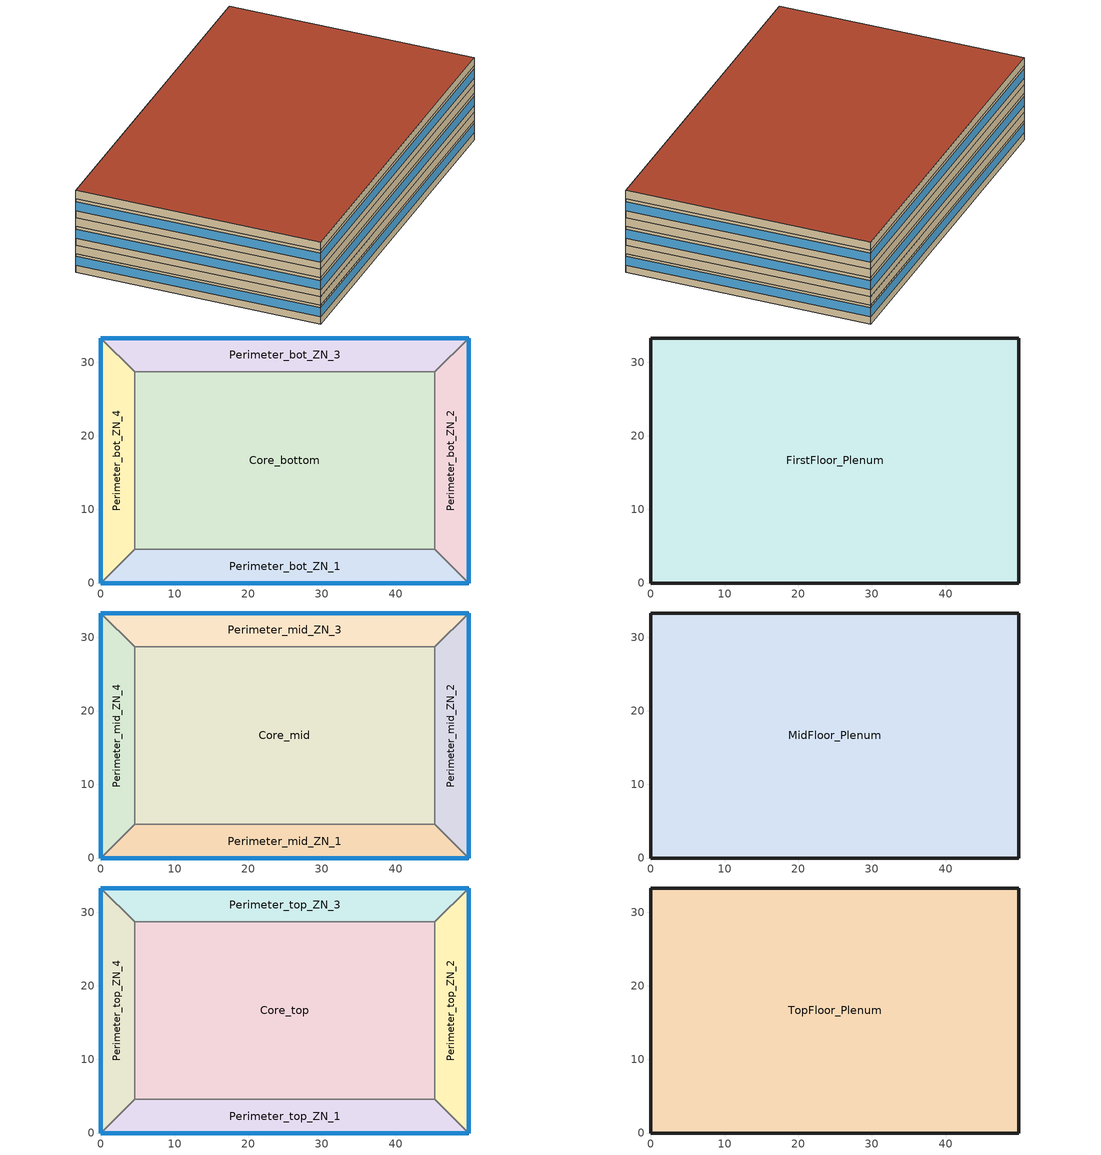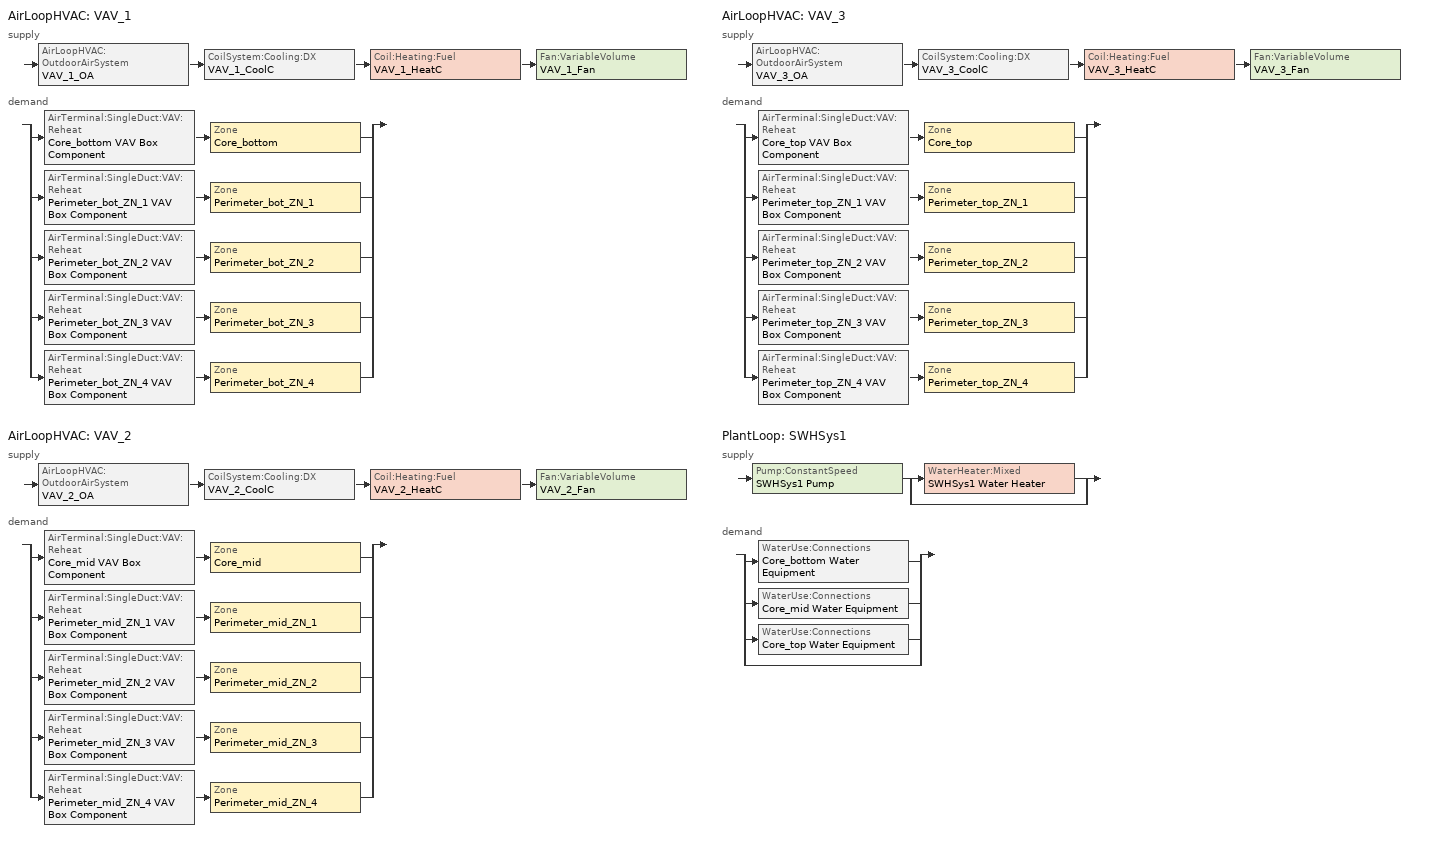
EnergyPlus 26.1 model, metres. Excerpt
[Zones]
Core_bottom
 floor ground (ext-slab): 45.34,28.7 45.34,4.57 4.57,4.57 4.57,28.7 z0
 wall to Perimeter_bot_ZN_2 (int-walls): 45.34,4.57 45.34,28.7 z0:2.74
 wall to Perimeter_bot_ZN_3 (int-walls): 45.34,28.7 4.57,28.7 z0:2.74
 wall to Perimeter_bot_ZN_1 (int-walls): 4.57,4.57 45.34,4.57 z0:2.74
 wall to Perimeter_bot_ZN_4 (int-walls): 4.57,28.7 4.57,4.57 z0:2.74
Perimeter_bot_ZN_1
 floor ground (ext-slab): 0,0 4.57,4.57 45.34,4.57 49.91,0 z0
 wall outside (Steel Frame Non-res Ext Wall): 0,0 49.91,0 z0:2.74
 wall to Perimeter_bot_ZN_2 (int-walls): 49.91,0 45.34,4.57 z0:2.74
 wall to Perimeter_bot_ZN_4 (int-walls): 4.57,4.57 0,0 z0:2.74
 window (Window Non-res Fixed): 0,0 49.91,0 z1.02:2.33
Perimeter_bot_ZN_2
 floor ground (ext-slab): 49.91,0 45.34,4.57 45.34,28.7 49.91,33.27 z0
 wall outside (Steel Frame Non-res Ext Wall): 49.91,0 49.91,33.27 z0:2.74
 wall to Perimeter_bot_ZN_3 (int-walls): 49.91,33.27 45.34,28.7 z0:2.74
 window (Window Non-res Fixed): 49.91,0 49.91,33.27 z1.02:2.33
Perimeter_bot_ZN_3
 floor ground (ext-slab): 49.91,33.27 45.34,28.7 4.57,28.7 0,33.27 z0
 wall outside (Steel Frame Non-res Ext Wall): 49.91,33.27 0,33.27 z0:2.74
 wall to Perimeter_bot_ZN_4 (int-walls): 0,33.27 4.57,28.7 z0:2.74
 window (Window Non-res Fixed): 49.91,33.27 0,33.27 z1.02:2.33
Perimeter_bot_ZN_4
 floor ground (ext-slab): 0,33.27 4.57,28.7 4.57,4.57 0,0 z0
 wall outside (Steel Frame Non-res Ext Wall): 0,33.27 0,0 z0:2.74
 window (Window Non-res Fixed): 0,33.27 0,0 z1.02:2.33
FirstFloor_Plenum
 floor to Perimeter_bot_ZN_1 (DropCeiling): 45.34,4.57 49.91,0 0,0 4.57,4.57 z2.74
 floor to Perimeter_bot_ZN_2 (DropCeiling): 49.91,0 45.34,4.57 45.34,28.7 49.91,33.27 z2.74
 floor to Perimeter_bot_ZN_3 (DropCeiling): 0,33.27 49.91,33.27 45.34,28.7 4.57,28.7 z2.74
 floor to Perimeter_bot_ZN_4 (DropCeiling): 4.57,28.7 4.57,4.57 0,0 0,33.27 z2.74
 floor to Core_bottom (DropCeiling): 4.57,4.57 4.57,28.7 45.34,28.7 45.34,4.57 z2.74
 wall outside (Steel Frame Non-res Ext Wall): 49.91,0 49.91,33.27 0,33.27 0,0 49.91,0 z2.74:3.96
Core_mid
 floor to FirstFloor_Plenum (INT-FLOOR-TOPSIDE): 4.57,4.57 4.57,28.7 45.34,28.7 45.34,4.57 z3.96
 wall to Perimeter_mid_ZN_2 (int-walls): 45.34,4.57 45.34,28.7 z3.96:6.71
 wall to Perimeter_mid_ZN_3 (int-walls): 45.34,28.7 4.57,28.7 z3.96:6.71
 wall to Perimeter_mid_ZN_1 (int-walls): 4.57,4.57 45.34,4.57 z3.96:6.71
 wall to Perimeter_mid_ZN_4 (int-walls): 4.57,28.7 4.57,4.57 z3.96:6.71
Perimeter_mid_ZN_1
 floor to FirstFloor_Plenum (INT-FLOOR-TOPSIDE): 0,0 4.57,4.57 45.34,4.57 49.91,0 z3.96
 wall outside (Steel Frame Non-res Ext Wall): 0,0 49.91,0 z3.96:6.71
 wall to Perimeter_mid_ZN_2 (int-walls): 49.91,0 45.34,4.57 z3.96:6.71
 wall to Perimeter_mid_ZN_4 (int-walls): 4.57,4.57 0,0 z3.96:6.71
 window (Window Non-res Fixed): 0,0 49.91,0 z4.98:6.29
Perimeter_mid_ZN_2
 floor to FirstFloor_Plenum (INT-FLOOR-TOPSIDE): 49.91,0 45.34,4.57 45.34,28.7 49.91,33.27 z3.96
 wall outside (Steel Frame Non-res Ext Wall): 49.91,0 49.91,33.27 z3.96:6.71
 wall to Perimeter_mid_ZN_3 (int-walls): 49.91,33.27 45.34,28.7 z3.96:6.71
 window (Window Non-res Fixed): 49.91,0 49.91,33.27 z4.98:6.29
Perimeter_mid_ZN_3
 floor to FirstFloor_Plenum (INT-FLOOR-TOPSIDE): 49.91,33.27 45.34,28.7 4.57,28.7 0,33.27 z3.96
 wall outside (Steel Frame Non-res Ext Wall): 49.91,33.27 0,33.27 z3.96:6.71
 wall to Perimeter_mid_ZN_4 (int-walls): 0,33.27 4.57,28.7 z3.96:6.71
 window (Window Non-res Fixed): 49.91,33.27 0,33.27 z4.98:6.29
Perimeter_mid_ZN_4
 floor to FirstFloor_Plenum (INT-FLOOR-TOPSIDE): 0,33.27 4.57,28.7 4.57,4.57 0,0 z3.96
 wall outside (Steel Frame Non-res Ext Wall): 0,33.27 0,0 z3.96:6.71
 window (Window Non-res Fixed): 0,33.27 0,0 z4.98:6.29
MidFloor_Plenum
 floor to Perimeter_mid_ZN_1 (DropCeiling): 0,0 4.57,4.57 45.34,4.57 49.91,0 z6.71
 floor to Perimeter_mid_ZN_2 (DropCeiling): 49.91,33.27 49.91,0 45.34,4.57 45.34,28.7 z6.71
 floor to Perimeter_mid_ZN_3 (DropCeiling): 49.91,33.27 45.34,28.7 4.57,28.7 0,33.27 z6.71
 floor to Perimeter_mid_ZN_4 (DropCeiling): 0,33.27 4.57,28.7 4.57,4.57 0,0 z6.71
 floor to Core_mid (DropCeiling): 45.34,28.7 45.34,4.57 4.57,4.57 4.57,28.7 z6.71
 wall outside (Steel Frame Non-res Ext Wall): 49.91,0 49.91,33.27 0,33.27 0,0 49.91,0 z6.71:7.92
Core_top
 floor to MidFloor_Plenum (INT-FLOOR-TOPSIDE): 45.34,28.7 45.34,4.57 4.57,4.57 4.57,28.7 z7.92
 wall to Perimeter_top_ZN_2 (int-walls): 45.34,4.57 45.34,28.7 z7.92:10.67
 wall to Perimeter_top_ZN_3 (int-walls): 45.34,28.7 4.57,28.7 z7.92:10.67
 wall to Perimeter_top_ZN_1 (int-walls): 4.57,4.57 45.34,4.57 z7.92:10.67
 wall to Perimeter_top_ZN_4 (int-walls): 4.57,28.7 4.57,4.57 z7.92:10.67
Perimeter_top_ZN_1
 floor to MidFloor_Plenum (INT-FLOOR-TOPSIDE): 0,0 4.57,4.57 45.34,4.57 49.91,0 z7.92
 wall outside (Steel Frame Non-res Ext Wall): 0,0 49.91,0 z7.92:10.67
 wall to Perimeter_top_ZN_2 (int-walls): 49.91,0 45.34,4.57 z7.92:10.67
 wall to Perimeter_top_ZN_4 (int-walls): 4.57,4.57 0,0 z7.92:10.67
 window (Window Non-res Fixed): 0,0 49.91,0 z8.95:10.25
Perimeter_top_ZN_2
 floor to MidFloor_Plenum (INT-FLOOR-TOPSIDE): 49.91,0 45.34,4.57 45.34,28.7 49.91,33.27 z7.92
 wall outside (Steel Frame Non-res Ext Wall): 49.91,0 49.91,33.27 z7.92:10.67
 wall to Perimeter_top_ZN_3 (int-walls): 49.91,33.27 45.34,28.7 z7.92:10.67
 window (Window Non-res Fixed): 49.91,0 49.91,33.27 z8.95:10.25
Perimeter_top_ZN_3
 floor to MidFloor_Plenum (INT-FLOOR-TOPSIDE): 49.91,33.27 45.34,28.7 4.57,28.7 0,33.27 z7.92
 wall outside (Steel Frame Non-res Ext Wall): 49.91,33.27 0,33.27 z7.92:10.67
 wall to Perimeter_top_ZN_4 (int-walls): 0,33.27 4.57,28.7 z7.92:10.67
 window (Window Non-res Fixed): 49.91,33.27 0,33.27 z8.95:10.25
Perimeter_top_ZN_4
 floor to MidFloor_Plenum (INT-FLOOR-TOPSIDE): 0,33.27 4.57,28.7 4.57,4.57 0,0 z7.92
 wall outside (Steel Frame Non-res Ext Wall): 0,33.27 0,0 z7.92:10.67
 window (Window Non-res Fixed): 0,33.27 0,0 z8.95:10.25
TopFloor_Plenum
 floor to Perimeter_top_ZN_1 (DropCeiling): 0,0 4.57,4.57 45.34,4.57 49.91,0 z10.67
 floor to Perimeter_top_ZN_2 (DropCeiling): 49.91,0 45.34,4.57 45.34,28.7 49.91,33.27 z10.67
 floor to Perimeter_top_ZN_3 (DropCeiling): 0,33.27 49.91,33.27 45.34,28.7 4.57,28.7 z10.67
 floor to Perimeter_top_ZN_4 (DropCeiling): 0,0 0,33.27 4.57,28.7 4.57,4.57 z10.67
 floor to Core_top (DropCeiling): 4.57,28.7 45.34,28.7 45.34,4.57 4.57,4.57 z10.67
 wall outside (Steel Frame Non-res Ext Wall): 49.91,0 49.91,33.27 0,33.27 0,0 49.91,0 z10.67:11.89
 roof outside (IEAD Non-res Roof): 49.91,0 49.91,33.27 0,33.27 0,0 z11.89
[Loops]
AirLoopHVAC 'VAV_1'
 supply: AirLoopHVAC:OutdoorAirSystem 'VAV_1_OA' > CoilSystem:Cooling:DX 'VAV_1_CoolC' > Coil:Heating:Fuel 'VAV_1_HeatC' > Fan:VariableVolume 'VAV_1_Fan'
 demand: split
  | AirTerminal:SingleDuct:VAV:Reheat 'Core_bottom VAV Box Component' > Zone 'Core_bottom'
  | AirTerminal:SingleDuct:VAV:Reheat 'Perimeter_bot_ZN_1 VAV Box Component' > Zone 'Perimeter_bot_ZN_1'
  | AirTerminal:SingleDuct:VAV:Reheat 'Perimeter_bot_ZN_2 VAV Box Component' > Zone 'Perimeter_bot_ZN_2'
  | AirTerminal:SingleDuct:VAV:Reheat 'Perimeter_bot_ZN_3 VAV Box Component' > Zone 'Perimeter_bot_ZN_3'
  | AirTerminal:SingleDuct:VAV:Reheat 'Perimeter_bot_ZN_4 VAV Box Component' > Zone 'Perimeter_bot_ZN_4'
AirLoopHVAC 'VAV_2'
 supply: AirLoopHVAC:OutdoorAirSystem 'VAV_2_OA' > CoilSystem:Cooling:DX 'VAV_2_CoolC' > Coil:Heating:Fuel 'VAV_2_HeatC' > Fan:VariableVolume 'VAV_2_Fan'
 demand: split
  | AirTerminal:SingleDuct:VAV:Reheat 'Core_mid VAV Box Component' > Zone 'Core_mid'
  | AirTerminal:SingleDuct:VAV:Reheat 'Perimeter_mid_ZN_1 VAV Box Component' > Zone 'Perimeter_mid_ZN_1'
  | AirTerminal:SingleDuct:VAV:Reheat 'Perimeter_mid_ZN_2 VAV Box Component' > Zone 'Perimeter_mid_ZN_2'
  | AirTerminal:SingleDuct:VAV:Reheat 'Perimeter_mid_ZN_3 VAV Box Component' > Zone 'Perimeter_mid_ZN_3'
  | AirTerminal:SingleDuct:VAV:Reheat 'Perimeter_mid_ZN_4 VAV Box Component' > Zone 'Perimeter_mid_ZN_4'
AirLoopHVAC 'VAV_3'
 supply: AirLoopHVAC:OutdoorAirSystem 'VAV_3_OA' > CoilSystem:Cooling:DX 'VAV_3_CoolC' > Coil:Heating:Fuel 'VAV_3_HeatC' > Fan:VariableVolume 'VAV_3_Fan'
 demand: split
  | AirTerminal:SingleDuct:VAV:Reheat 'Core_top VAV Box Component' > Zone 'Core_top'
  | AirTerminal:SingleDuct:VAV:Reheat 'Perimeter_top_ZN_1 VAV Box Component' > Zone 'Perimeter_top_ZN_1'
  | AirTerminal:SingleDuct:VAV:Reheat 'Perimeter_top_ZN_2 VAV Box Component' > Zone 'Perimeter_top_ZN_2'
  | AirTerminal:SingleDuct:VAV:Reheat 'Perimeter_top_ZN_3 VAV Box Component' > Zone 'Perimeter_top_ZN_3'
  | AirTerminal:SingleDuct:VAV:Reheat 'Perimeter_top_ZN_4 VAV Box Component' > Zone 'Perimeter_top_ZN_4'
PlantLoop 'SWHSys1'
 supply: Pump:ConstantSpeed 'SWHSys1 Pump' > split
  | WaterHeater:Mixed 'SWHSys1 Water Heater'
  | bypass
 demand: split
  | WaterUse:Connections 'Core_bottom Water Equipment'
  | WaterUse:Connections 'Core_mid Water Equipment'
  | WaterUse:Connections 'Core_top Water Equipment'
  | bypass
[Building]
Ref Bldg Medium Office New2004_v1.3_5.0: Loads convergence tolerance value=0.04; Maximum number of warmup days=25; Minimum number of warmup days=6; North axis=0; Solar distribution=FullInteriorAndExterior; Temperature convergence tolerance value=0.2; Terrain=City
[Site:GroundTemperature:BuildingSurface]
19.527, 19.502, 19.536, 19.598, 20.002, 21.64, 22.225, 22.375, 21.449, 20.121, 19.802, 19.633
[Site:Location]
USA IL-CHICAGO-OHARE: Elevation=190; Latitude=41.77; Longitude=-87.75; Time zone=-6
[Site:WaterMainsTemperature]
Annual average outdoor air temperature=9.69; Calculation method=Correlation; Maximum difference in monthly average outdoor air temperatures=28.1
[SizingPeriod:DesignDay] Barometric pressure=99063; Day of month=21; Daylight saving time indicator=No; Humidity condition type=WetBulb; Rain indicator=No; Snow indicator=No; Solar model indicator=ASHRAEClearSky
Name | Daily dry bulb temperature range | Day type | Maximum dry bulb temperature | Month | Sky clearness | Wetbulb or dewpoint at maximum dry bulb | Wind direction | Wind speed
CHICAGO Ann Clg .4% Condns WB=>MDB | 10.7 | SummerDesignDay | 31.2 | 7 | 1 | 25.5 | 230 | 5.3
CHICAGO Ann Htg 99.6% Condns DB | 0 | WinterDesignDay | -20.6 | 1 | 0 | -20.6 | 270 | 4.9
[Construction]
DropCeiling: Std AC02
IEAD Non-res Roof: Roof Membrane, IEAD NonRes Roof Insulation, Metal Decking
INT-FLOOR-TOPSIDE: MAT-CC05 4 HW CONCRETE, CP02 CARPET PAD
InteriorFurnishings: Std Wood 6inch
Steel Frame Non-res Ext Wall: Wood Siding, Steel Frame NonRes Wall Insulation, 1/2IN Gypsum
Window Non-res Fixed: NonRes Fixed Assembly Window
ext-slab: HW CONCRETE, CP02 CARPET PAD
int-walls: 1/2IN Gypsum, 1/2IN Gypsum
[Material] Thermal absorptance=0.9
Name | Conductivity | Density | Roughness | Solar absorptance | Specific heat | Thickness | Visible absorptance
1/2IN Gypsum | 0.16 | 784.9 | Smooth | 0.92 | 830 | 0.0127 | 0.92
HW CONCRETE; MAT-CC05 4 HW CONCRETE | 1.311 | 2240 | Rough | 0.7 | 836.8 | 0.1016 | 0.7
IEAD NonRes Roof Insulation | 0.049 | 265 | MediumRough | 0.7 | 836.8 | 0.127339 | 0.7
Metal Decking | 45.006 | 7680 | MediumSmooth | 0.7 | 418.4 | 0.0015 | 0.3
Roof Membrane | 0.16 | 1121.29 | VeryRough | 0.7 | 1460 | 0.0095 | 0.7
Std AC02 | 0.057 | 288 | MediumSmooth | 0.7 | 1339 | 0.0127 | 0.2
Std Wood 6inch | 0.12 | 540 | MediumSmooth | 0.7 | 1210 | 0.15 | 0.7
Steel Frame NonRes Wall Insulation | 0.049 | 265 | MediumRough | 0.7 | 836.8 | 0.0870565 | 0.7
Wood Siding | 0.11 | 544.62 | MediumSmooth | 0.78 | 1210 | 0.01 | 0.78
[Material:NoMass]
CP02 CARPET PAD: Roughness=VeryRough; Solar absorptance=0.7; Thermal absorptance=0.9; Thermal resistance=0.2165; Visible absorptance=0.8
[WindowMaterial:SimpleGlazingSystem]
NonRes Fixed Assembly Window: Solar heat gain coefficient=0.39; U factor=3.23646
[AirLoopHVAC] Design supply air flow rate=Autosize
VAV_1; VAV_2; VAV_3
[AirLoopHVAC:ReturnPlenum]
Name | Zone
VAV_1 Return Plenum | FirstFloor_Plenum
VAV_2 Return Plenum | MidFloor_Plenum
VAV_3 Return Plenum | TopFloor_Plenum
[AirTerminal:SingleDuct:VAV:Reheat] Availability schedule=ALWAYS_ON; Convergence tolerance=0.001; Maximum air flow rate=Autosize; Maximum hot water or steam flow rate=Autosize; Minimum hot water or steam flow rate=0
Name | Reheat coil
Core_bottom VAV Box Component | Core_bottom VAV Box Reheat Coil
Core_mid VAV Box Component | Core_mid VAV Box Reheat Coil
Core_top VAV Box Component | Core_top VAV Box Reheat Coil
Perimeter_bot_ZN_1 VAV Box Component | Perimeter_bot_ZN_1 VAV Box Reheat Coil
Perimeter_bot_ZN_2 VAV Box Component | Perimeter_bot_ZN_2 VAV Box Reheat Coil
Perimeter_bot_ZN_3 VAV Box Component | Perimeter_bot_ZN_3 VAV Box Reheat Coil
Perimeter_bot_ZN_4 VAV Box Component | Perimeter_bot_ZN_4 VAV Box Reheat Coil
Perimeter_mid_ZN_1 VAV Box Component | Perimeter_mid_ZN_1 VAV Box Reheat Coil
Perimeter_mid_ZN_2 VAV Box Component | Perimeter_mid_ZN_2 VAV Box Reheat Coil
Perimeter_mid_ZN_3 VAV Box Component | Perimeter_mid_ZN_3 VAV Box Reheat Coil
Perimeter_mid_ZN_4 VAV Box Component | Perimeter_mid_ZN_4 VAV Box Reheat Coil
Perimeter_top_ZN_1 VAV Box Component | Perimeter_top_ZN_1 VAV Box Reheat Coil
Perimeter_top_ZN_2 VAV Box Component | Perimeter_top_ZN_2 VAV Box Reheat Coil
Perimeter_top_ZN_3 VAV Box Component | Perimeter_top_ZN_3 VAV Box Reheat Coil
Perimeter_top_ZN_4 VAV Box Component | Perimeter_top_ZN_4 VAV Box Reheat Coil
[AvailabilityManager:NightCycle] Applicability schedule=ALWAYS_ON; Control type=CycleOnAny; Cycling run time=1800; Cycling run time control type=FixedRunTime; Fan schedule=HVACOperationSchd; Thermostat tolerance=1
VAV_1 Availability Manager; VAV_2 Availability Manager; VAV_3 Availability Manager
[Coil:Cooling:DX:TwoSpeed] Availability schedule=ALWAYS_ON; Energy input ratio function of flow fraction curve=Measured_CoolCStandard10Ton_EIRFFF; Energy input ratio function of temperature curve=Measured_CoolCStandard10Ton_EIRFT; High speed gross rated cooling cop=3.23372; High speed gross rated total cooling capacity=Autosize; High speed rated air flow rate=Autosize; High speed rated sensible heat ratio=Autosize; Low speed energy input ratio function of temperature curve=Measured_LowSpeedCoolEIRLSFT; Low speed gross rated cooling cop=3.28187; Low speed gross rated sensible heat ratio=Autosize; Low speed gross rated total cooling capacity=Autosize; Low speed rated air flow rate=Autosize; Low speed total cooling capacity function of temperature curve=Measured_LowSpeedCoolCapLSFT; Part load fraction correlation curve=No_PLR_Degredation; Total cooling capacity function of flow fraction curve=Measured_CoolCStandard10Ton_CapFF; Total cooling capacity function of temperature curve=Measured_CoolCStandard10Ton_CapFT; Unit internal static air pressure=450
VAV_1_CoolC DXCoil; VAV_2_CoolC DXCoil; VAV_3_CoolC DXCoil
[Coil:Heating:Electric] Availability schedule=ALWAYS_ON; Efficiency=1; Nominal capacity=Autosize
Core_bottom VAV Box Reheat Coil; Core_mid VAV Box Reheat Coil; Core_top VAV Box Reheat Coil; Perimeter_bot_ZN_1 VAV Box Reheat Coil; Perimeter_bot_ZN_2 VAV Box Reheat Coil; Perimeter_bot_ZN_3 VAV Box Reheat Coil; Perimeter_bot_ZN_4 VAV Box Reheat Coil; Perimeter_mid_ZN_1 VAV Box Reheat Coil; Perimeter_mid_ZN_2 VAV Box Reheat Coil; Perimeter_mid_ZN_3 VAV Box Reheat Coil; Perimeter_mid_ZN_4 VAV Box Reheat Coil; Perimeter_top_ZN_1 VAV Box Reheat Coil; Perimeter_top_ZN_2 VAV Box Reheat Coil; Perimeter_top_ZN_3 VAV Box Reheat Coil; Perimeter_top_ZN_4 VAV Box Reheat Coil
[Coil:Heating:Fuel] Availability schedule=ALWAYS_ON; Burner efficiency=0.8; Fuel type=NaturalGas; Nominal capacity=Autosize
VAV_1_HeatC; VAV_2_HeatC; VAV_3_HeatC
[CoilSystem:Cooling:DX] Availability schedule=ALWAYS_ON
Name | Cooling coil
VAV_1_CoolC | VAV_1_CoolC DXCoil
VAV_2_CoolC | VAV_2_CoolC DXCoil
VAV_3_CoolC | VAV_3_CoolC DXCoil
[Controller:MechanicalVentilation] Demand controlled ventilation=Yes; System outdoor air method=Standard62.1VentilationRateProcedure; Zone maximum outdoor air fraction=1; Design specification zone air distribution object name 1=ZoneAirDist; Design specification zone air distribution object name 2=ZoneAirDist; Design specification zone air distribution object name 3=ZoneAirDist; Design specification zone air distribution object name 4=ZoneAirDist; Design specification zone air distribution object name 5=ZoneAirDist
Name | Zone or zonelist name 1 | Design specification outdoor air object name 1 | Zone or zonelist name 2 | Design specification outdoor air object name 2 | Zone or zonelist name 3 | Design specification outdoor air object name 3 | Zone or zonelist name 4 | Design specification outdoor air object name 4 | Zone or zonelist name 5 | Design specification outdoor air object name 5
VAV_1_OA_MechVent | Core_bottom | SZ DSOA Core_bottom | Perimeter_bot_ZN_1 | SZ DSOA Perimeter_bot_ZN_1 | Perimeter_bot_ZN_2 | SZ DSOA Perimeter_bot_ZN_2 | Perimeter_bot_ZN_3 | SZ DSOA Perimeter_bot_ZN_3 | Perimeter_bot_ZN_4 | SZ DSOA Perimeter_bot_ZN_4
VAV_2_OA_MechVent | Core_mid | SZ DSOA Core_mid | Perimeter_mid_ZN_1 | SZ DSOA Perimeter_mid_ZN_1 | Perimeter_mid_ZN_2 | SZ DSOA Perimeter_mid_ZN_2 | Perimeter_mid_ZN_3 | SZ DSOA Perimeter_mid_ZN_3 | Perimeter_mid_ZN_4 | SZ DSOA Perimeter_mid_ZN_4
VAV_3_OA_MechVent | Core_top | SZ DSOA Core_top | Perimeter_top_ZN_1 | SZ DSOA Perimeter_top_ZN_1 | Perimeter_top_ZN_2 | SZ DSOA Perimeter_top_ZN_2 | Perimeter_top_ZN_3 | SZ DSOA Perimeter_top_ZN_3 | Perimeter_top_ZN_4 | SZ DSOA Perimeter_top_ZN_4
[Controller:OutdoorAir] Economizer control action type=ModulateFlow; Economizer control type=DifferentialDryBulb; Economizer maximum limit dry bulb temperature=28; Economizer maximum limit enthalpy=64000; Economizer minimum limit dry bulb temperature=-100; Lockout type=NoLockout; Maximum outdoor air flow rate=Autosize; Minimum limit type=FixedMinimum; Minimum outdoor air flow rate=0
Name | Mechanical ventilation controller
VAV_1_OA_Controller | VAV_1_OA_MechVent
VAV_2_OA_Controller | VAV_2_OA_MechVent
VAV_3_OA_Controller | VAV_3_OA_MechVent
[DesignSpecification:OutdoorAir] Outdoor air flow per person=0.0125; Outdoor air method=Flow/Person
SZ DSOA Core_bottom; SZ DSOA Core_mid; SZ DSOA Core_top; SZ DSOA Perimeter_bot_ZN_1; SZ DSOA Perimeter_bot_ZN_2; SZ DSOA Perimeter_bot_ZN_3; SZ DSOA Perimeter_bot_ZN_4; SZ DSOA Perimeter_mid_ZN_1; SZ DSOA Perimeter_mid_ZN_2; SZ DSOA Perimeter_mid_ZN_3; SZ DSOA Perimeter_mid_ZN_4; SZ DSOA Perimeter_top_ZN_1; SZ DSOA Perimeter_top_ZN_2; SZ DSOA Perimeter_top_ZN_3; SZ DSOA Perimeter_top_ZN_4
[DesignSpecification:ZoneAirDistribution]
ZoneAirDist: Minimum zone ventilation efficiency=0.7; Zone air distribution effectiveness in cooling mode=1.1; Zone air distribution effectiveness in heating mode=0.8; Zone secondary recirculation fraction=0
[ElectricEquipment] Fraction latent=0; Fraction lost=0; Fraction radiant=0.5
Name | Design level | Design level calculation method | End use subcategory | Schedule | Zone or zonelist or space or spacelist | Watts per floor area
Core_bottom_Elevators_Equip | 32109.9 | EquipmentLevel | Elevators | BLDG_ELEVATORS | Core_bottom
Core_bottom_PlugMisc_Equip |  | Watts/Area | General | BLDG_EQUIP_SCH | Core_bottom | 10.76
Core_mid_PlugMisc_Equip |  | Watts/Area | General | BLDG_EQUIP_SCH | Core_mid | 10.76
Core_top_PlugMisc_Equip |  | Watts/Area | General | BLDG_EQUIP_SCH | Core_top | 10.76
Perimeter_bot_ZN_1_PlugMisc_Equip |  | Watts/Area | General | BLDG_EQUIP_SCH | Perimeter_bot_ZN_1 | 10.76
Perimeter_bot_ZN_2_PlugMisc_Equip |  | Watts/Area | General | BLDG_EQUIP_SCH | Perimeter_bot_ZN_2 | 10.76
Perimeter_bot_ZN_3_PlugMisc_Equip |  | Watts/Area | General | BLDG_EQUIP_SCH | Perimeter_bot_ZN_3 | 10.76
Perimeter_bot_ZN_4_PlugMisc_Equip |  | Watts/Area | General | BLDG_EQUIP_SCH | Perimeter_bot_ZN_4 | 10.76
Perimeter_mid_ZN_1_PlugMisc_Equip |  | Watts/Area | General | BLDG_EQUIP_SCH | Perimeter_mid_ZN_1 | 10.76
Perimeter_mid_ZN_2_PlugMisc_Equip |  | Watts/Area | General | BLDG_EQUIP_SCH | Perimeter_mid_ZN_2 | 10.76
Perimeter_mid_ZN_3_PlugMisc_Equip |  | Watts/Area | General | BLDG_EQUIP_SCH | Perimeter_mid_ZN_3 | 10.76
Perimeter_mid_ZN_4_PlugMisc_Equip |  | Watts/Area | General | BLDG_EQUIP_SCH | Perimeter_mid_ZN_4 | 10.76
Perimeter_top_ZN_1_PlugMisc_Equip |  | Watts/Area | General | BLDG_EQUIP_SCH | Perimeter_top_ZN_1 | 10.76
Perimeter_top_ZN_2_PlugMisc_Equip |  | Watts/Area | General | BLDG_EQUIP_SCH | Perimeter_top_ZN_2 | 10.76
Perimeter_top_ZN_3_PlugMisc_Equip |  | Watts/Area | General | BLDG_EQUIP_SCH | Perimeter_top_ZN_3 | 10.76
Perimeter_top_ZN_4_PlugMisc_Equip |  | Watts/Area | General | BLDG_EQUIP_SCH | Perimeter_top_ZN_4 | 10.76
[Exterior:Lights]
Exterior Facade Lighting: Control option=AstronomicalClock; Design level=14804; End use subcategory=Exterior Facade Lighting; Schedule=ALWAYS_ON
[Fan:VariableVolume] Availability schedule=HVACOperationSchd; End use subcategory=Fan Energy; Fan power coefficient 1=0.0407599; Fan power coefficient 2=0.088045; Fan power coefficient 3=-0.0729261; Fan power coefficient 4=0.94374; Fan power coefficient 5=0; Fan power minimum air flow rate=0; Fan power minimum flow rate input method=FixedFlowRate; Fan total efficiency=0.5915; Maximum flow rate=Autosize; Motor efficiency=0.91; Motor in airstream fraction=1; Pressure rise=1109.648
VAV_1_Fan; VAV_2_Fan; VAV_3_Fan
[InternalMass] Construction=InteriorFurnishings
Name | Zone or zonelist | Surface area
Core_bottom Internal Mass | Core_bottom | 1967.07
Core_mid Internal Mass | Core_mid | 1967.07
Core_top Internal Mass | Core_top | 1967.07
Perimeter_bot_ZN_1 Internal Mass | Perimeter_bot_ZN_1 | 414.6763
Perimeter_bot_ZN_2 Internal Mass | Perimeter_bot_ZN_2 | 262.5244
Perimeter_bot_ZN_3 Internal Mass | Perimeter_bot_ZN_3 | 414.6763
Perimeter_bot_ZN_4 Internal Mass | Perimeter_bot_ZN_4 | 262.5072
Perimeter_mid_ZN_1 Internal Mass | Perimeter_mid_ZN_1 | 414.6763
Perimeter_mid_ZN_2 Internal Mass | Perimeter_mid_ZN_2 | 262.5244
Perimeter_mid_ZN_3 Internal Mass | Perimeter_mid_ZN_3 | 414.6763
Perimeter_mid_ZN_4 Internal Mass | Perimeter_mid_ZN_4 | 262.5072
Perimeter_top_ZN_1 Internal Mass | Perimeter_top_ZN_1 | 414.6763
Perimeter_top_ZN_2 Internal Mass | Perimeter_top_ZN_2 | 262.5244
Perimeter_top_ZN_3 Internal Mass | Perimeter_top_ZN_3 | 414.6763
Perimeter_top_ZN_4 Internal Mass | Perimeter_top_ZN_4 | 262.5072
[Lights] Design level calculation method=Watts/Area; End use subcategory=General; Fraction radiant=0.4; Fraction replaceable=1; Fraction visible=0.2; Return air fraction=0.4; Return air fraction calculated from plenum temperature=No; Schedule=BLDG_LIGHT_SCH; Watts per floor area=10.76
Name | Zone or zonelist or space or spacelist
Core_bottom_Lights | Core_bottom
Core_mid_Lights | Core_mid
Core_top_Lights | Core_top
Perimeter_bot_ZN_1_Lights | Perimeter_bot_ZN_1
Perimeter_bot_ZN_2_Lights | Perimeter_bot_ZN_2
Perimeter_bot_ZN_3_Lights | Perimeter_bot_ZN_3
Perimeter_bot_ZN_4_Lights | Perimeter_bot_ZN_4
Perimeter_mid_ZN_1_Lights | Perimeter_mid_ZN_1
Perimeter_mid_ZN_2_Lights | Perimeter_mid_ZN_2
Perimeter_mid_ZN_3_Lights | Perimeter_mid_ZN_3
Perimeter_mid_ZN_4_Lights | Perimeter_mid_ZN_4
Perimeter_top_ZN_1_Lights | Perimeter_top_ZN_1
Perimeter_top_ZN_2_Lights | Perimeter_top_ZN_2
Perimeter_top_ZN_3_Lights | Perimeter_top_ZN_3
Perimeter_top_ZN_4_Lights | Perimeter_top_ZN_4
[People] Activity level schedule=ACTIVITY_SCH; Air velocity schedule=AIR_VELO_SCH; Clothing insulation calculation method=ClothingInsulationSchedule; Clothing insulation schedule=CLOTHING_SCH; Enable ashrae 55 comfort warnings=No; Floor area per person=18.58; Fraction radiant=0.3; Mean radiant temperature calculation type=EnclosureAveraged; Number of people calculation method=Area/Person; Number of people schedule=BLDG_OCC_SCH; Sensible heat fraction=Autocalculate; Thermal comfort model 1 type=Fanger; Work efficiency schedule=WORK_EFF_SCH
Name | Zone or zonelist or space or spacelist
Core_bottom People | Core_bottom
Core_mid People | Core_mid
Core_top People | Core_top
Perimeter_bot_ZN_1 People | Perimeter_bot_ZN_1
Perimeter_bot_ZN_2 People | Perimeter_bot_ZN_2
Perimeter_bot_ZN_3 People | Perimeter_bot_ZN_3
Perimeter_bot_ZN_4 People | Perimeter_bot_ZN_4
Perimeter_mid_ZN_1 People | Perimeter_mid_ZN_1
Perimeter_mid_ZN_2 People | Perimeter_mid_ZN_2
Perimeter_mid_ZN_3 People | Perimeter_mid_ZN_3
Perimeter_mid_ZN_4 People | Perimeter_mid_ZN_4
Perimeter_top_ZN_1 People | Perimeter_top_ZN_1
Perimeter_top_ZN_2 People | Perimeter_top_ZN_2
Perimeter_top_ZN_3 People | Perimeter_top_ZN_3
Perimeter_top_ZN_4 People | Perimeter_top_ZN_4
[PlantEquipmentList]
SWHSys1 Equipment List: SWHSys1 Water Heater, WaterHeater:Mixed
[PlantEquipmentOperation:HeatingLoad]
SWHSys1 Operation Scheme: Load range 1 lower limit=0; Load range 1 upper limit=1e+15; Range 1 equipment list=SWHSys1 Equipment List
[PlantEquipmentOperationSchemes]
SWHSys1 Loop Operation Scheme List: Control scheme 1=SWHSys1 Operation Scheme; Control scheme 1 schedule=ALWAYS_ON
[PlantLoop]
SWHSys1: Fluid type=Water; Load distribution scheme=Optimal; Maximum loop flow rate=Autosize; Maximum loop temperature=60; Minimum loop flow rate=0; Minimum loop temperature=10; Plant equipment operation scheme=SWHSys1 Loop Operation Scheme List; Plant loop volume=Autocalculate
[Pump:ConstantSpeed]
SWHSys1 Pump: Design flow rate=Autosize; Design power consumption=Autosize; Design pump head=179352; Fraction of motor inefficiencies to fluid stream=0; Motor efficiency=0.85; Pump control type=Intermittent
[SetpointManager:MixedAir] Control variable=Temperature
Name | Setpoint node or nodelist
VAV_1_CoolC SAT Manager | VAV_1_CoolC-VAV_1_HeatCNode
VAV_1_HeatC MixedAir Manager | VAV_1_HeatC-VAV_1_FanNode
VAV_1_OAMixed Air Temp Manager | VAV_1_OA-VAV_1_CoolCNode
VAV_2_CoolC SAT Manager | VAV_2_CoolC-VAV_2_HeatCNode
VAV_2_HeatC MixedAir Manager | VAV_2_HeatC-VAV_2_FanNode
VAV_2_OAMixed Air Temp Manager | VAV_2_OA-VAV_2_CoolCNode
VAV_3_CoolC SAT Manager | VAV_3_CoolC-VAV_3_HeatCNode
VAV_3_HeatC MixedAir Manager | VAV_3_HeatC-VAV_3_FanNode
VAV_3_OAMixed Air Temp Manager | VAV_3_OA-VAV_3_CoolCNode
[SetpointManager:Scheduled] Control variable=Temperature
Name | Schedule | Setpoint node or nodelist
SWHSys1 Loop Setpoint Manager | SWHSys1-Loop-Temp-Schedule | SWHSys1 Supply Outlet Node
VAV_1 SAT setpoint | Seasonal-Reset-Supply-Air-Temp-Sch | VAV_1 Supply Equipment Outlet Node
VAV_2 SAT setpoint | Seasonal-Reset-Supply-Air-Temp-Sch | VAV_2 Supply Equipment Outlet Node
VAV_3 SAT setpoint | Seasonal-Reset-Supply-Air-Temp-Sch | VAV_3 Supply Equipment Outlet Node
[Sizing:Plant]
SWHSys1: Design loop exit temperature=60; Loop design temperature difference=5; Loop type=Heating
[Sizing:System] 100 outdoor air in cooling=No; 100 outdoor air in heating=No; Central cooling capacity control method=VAV; Central cooling design supply air humidity ratio=0.0085; Central cooling design supply air temperature=12.8; Central heating design supply air humidity ratio=0.008; Central heating design supply air temperature=16.7; Central heating maximum system air flow ratio=0.3; Cooling design capacity=Autosize; Cooling design capacity method=CoolingDesignCapacity; Cooling supply air flow rate=0; Cooling supply air flow rate method=DesignDay; Design outdoor air flow rate=Autosize; Heating design capacity=Autosize; Heating design capacity method=HeatingDesignCapacity; Heating supply air flow rate=0; Heating supply air flow rate method=DesignDay; Precool design humidity ratio=0.008; Precool design temperature=12.8; Preheat design humidity ratio=0.008; Preheat design temperature=7; System outdoor air method=Standard62.1VentilationRateProcedure; Type of load to size on=Sensible; Type of zone sum to use=NonCoincident; Zone maximum outdoor air fraction=1
VAV_1; VAV_2; VAV_3
[Sizing:Zone] Account for dedicated outdoor air system=No; Cooling design air flow method=DesignDay; Dedicated outdoor air high setpoint temperature for design=Autosize; Dedicated outdoor air low setpoint temperature for design=Autosize; Dedicated outdoor air system control strategy=NeutralSupplyAir; Design specification zone air distribution object=ZoneAirDist; Heating design air flow method=DesignDay; Zone cooling design supply air humidity ratio=0.0085; Zone cooling design supply air temperature=12.8; Zone cooling design supply air temperature input method=SupplyAirTemperature; Zone heating design supply air humidity ratio=0.008; Zone heating design supply air temperature=50; Zone heating design supply air temperature input method=SupplyAirTemperature
Name | Design specification outdoor air object
Core_bottom | SZ DSOA Core_bottom
Core_mid | SZ DSOA Core_mid
Core_top | SZ DSOA Core_top
Perimeter_bot_ZN_1 | SZ DSOA Perimeter_bot_ZN_1
Perimeter_bot_ZN_2 | SZ DSOA Perimeter_bot_ZN_2
Perimeter_bot_ZN_3 | SZ DSOA Perimeter_bot_ZN_3
Perimeter_bot_ZN_4 | SZ DSOA Perimeter_bot_ZN_4
Perimeter_mid_ZN_1 | SZ DSOA Perimeter_mid_ZN_1
Perimeter_mid_ZN_2 | SZ DSOA Perimeter_mid_ZN_2
Perimeter_mid_ZN_3 | SZ DSOA Perimeter_mid_ZN_3
Perimeter_mid_ZN_4 | SZ DSOA Perimeter_mid_ZN_4
Perimeter_top_ZN_1 | SZ DSOA Perimeter_top_ZN_1
Perimeter_top_ZN_2 | SZ DSOA Perimeter_top_ZN_2
Perimeter_top_ZN_3 | SZ DSOA Perimeter_top_ZN_3
Perimeter_top_ZN_4 | SZ DSOA Perimeter_top_ZN_4
[ThermostatSetpoint:DualSetpoint] Cooling setpoint temperature schedule=CLGSETP_SCH; Heating setpoint temperature schedule=HTGSETP_SCH
Core_bottom DualSPSched; Core_mid DualSPSched; Core_top DualSPSched; Perimeter_bot_ZN_1 DualSPSched; Perimeter_bot_ZN_2 DualSPSched; Perimeter_bot_ZN_3 DualSPSched; Perimeter_bot_ZN_4 DualSPSched; Perimeter_mid_ZN_1 DualSPSched; Perimeter_mid_ZN_2 DualSPSched; Perimeter_mid_ZN_3 DualSPSched; Perimeter_mid_ZN_4 DualSPSched; Perimeter_top_ZN_1 DualSPSched; Perimeter_top_ZN_2 DualSPSched; Perimeter_top_ZN_3 DualSPSched; Perimeter_top_ZN_4 DualSPSched
[UtilityCost:Charge:Block] Category variable=EnergyCharges; Season=Annual; Source variable=totalEnergy
Name | Block 1 cost per unit value or variable | Block 2 cost per unit value or variable | Block 3 cost per unit value or variable | Block 4 cost per unit value or variable | Block size 1 value or variable | Block size 2 value or variable | Block size 3 value or variable | Block size 4 value or variable | Tariff | Utility cost charge block | Block size multiplier value or variable
UtilityCost:Charge:Block 1 | 0.108222 | 0.087021 | 0.07842 | 0.05832 | 300 | 700 | 1500 | remaining | PSI_LLF_LowLoadFactorService | AnnualEnergyCharge
UtilityCost:Charge:Block 2 | 0 | 0.051773 | 0.046965 |  | 190 | 110 | remaining |  | PSI_LLF_LowLoadFactorService | AnnualDemandBaseCharge | TotalDemand
UtilityCost:Charge:Block 3 | 0.082409 | 0.072873 | 0.061696 | 0.041179 | 300 | 700 | 1500 | remaining | PSI_CS_CommercialElectricService | AnnualEnergyCharge
[UtilityCost:Charge:Simple] Season=Annual
Name | Category variable | Cost per unit value or variable | Source variable | Tariff | Utility cost charge simple
UtilityCost:Charge:Simple 1 | EnergyCharges | 0.002028 | totalEnergy | PSI_LLF_LowLoadFactorService | FuelCostAdjustEnergyCharge
UtilityCost:Charge:Simple 2 | EnergyCharges | 0.000536 | totalEnergy | PSI_LLF_LowLoadFactorService | QualPollutionControlAdjustEnergyCharge
UtilityCost:Charge:Simple 3 | EnergyCharges | 0.001127 | totalEnergy | PSI_LLF_LowLoadFactorService | SoxNoxRiderAdjustEnergyCharge
UtilityCost:Charge:Simple 4 | EnergyCharges | -0.00037 | totalEnergy | PSI_LLF_LowLoadFactorService | DSMRiderAdjustEnergyCharge
UtilityCost:Charge:Simple 5 | EnergyCharges | -3.1e-05 | totalEnergy | PSI_LLF_LowLoadFactorService | PurchPowerTrackerAdjustEnergyCharge
UtilityCost:Charge:Simple 6 | EnergyCharges | -0.000216 | totalEnergy | PSI_LLF_LowLoadFactorService | MidwestISOAdjustEnergyCharge
UtilityCost:Charge:Simple 7 | EnergyCharges | 0.000833 | totalEnergy | PSI_LLF_LowLoadFactorService | CleanCoalRiderEnergyCharge
UtilityCost:Charge:Simple 8 | Taxes | 0.08 | SubTotal | PSI_LLF_LowLoadFactorService | TaxofeightPercent
UtilityCost:Charge:Simple 9 | EnergyCharges | 0.002028 | totalEnergy | PSI_CS_CommercialElectricService | FuelCostAdjustEnergyCharge
UtilityCost:Charge:Simple 10 | EnergyCharges | 0.000536 | totalEnergy | PSI_CS_CommercialElectricService | QualPollutionControlAdjustEnergyCharge
UtilityCost:Charge:Simple 11 | EnergyCharges | 0.001127 | totalEnergy | PSI_CS_CommercialElectricService | SoxNoxRiderAdjustEnergyCharge
UtilityCost:Charge:Simple 12 | EnergyCharges | 2.1e-05 | totalEnergy | PSI_CS_CommercialElectricService | DSMRiderAdjustEnergyCharge
UtilityCost:Charge:Simple 13 | EnergyCharges | 3.4e-05 | totalEnergy | PSI_CS_CommercialElectricService | PurchPowerTrackerAdjustEnergyCharge
UtilityCost:Charge:Simple 14 | EnergyCharges | -0.000203 | totalEnergy | PSI_CS_CommercialElectricService | MidwestISOAdjustEnergyCharge
UtilityCost:Charge:Simple 15 | EnergyCharges | 0.000807 | totalEnergy | PSI_CS_CommercialElectricService | CleanCoalRiderEnergyCharge
UtilityCost:Charge:Simple 16 | Taxes | 0.08 | SubTotal | PSI_CS_CommercialElectricService | TaxofeightPercent
UtilityCost:Charge:Simple 17 | EnergyCharges | IN_MonthlyGasRates | totalEnergy | IN_EIAMonthlyRateGas | MonthlyRateGasCharge
UtilityCost:Charge:Simple 18 | Taxes | 0.08 | SubTotal | IN_EIAMonthlyRateGas | TaxofEightPercent
[UtilityCost:Qualify] Season=Annual; Threshold test=Count; Threshold value or variable=75; Variable=TotalDemand
Name | Number of months | Qualify type | Tariff | Utility cost qualify
UtilityCost:Qualify 1 | 12 | Minimum | PSI_LLF_LowLoadFactorService | MinDemand75kw
UtilityCost:Qualify 2 | 1 | Maximum | PSI_CS_CommercialElectricService | MaxDemand75kw
[UtilityCost:Tariff]
Name | Conversion factor choice | Group | Monthly charge or variable | Output meter | Demand window length
IN_EIAMonthlyRateGas | MCF | Comm Gas | 0 | NaturalGas:Facility
PSI_CS_CommercialElectricService | kWh | Comm Elect | 9.4 | Electricity:Facility
PSI_LLF_LowLoadFactorService | kWh | Comm Elect | 15 | Electricity:Facility | HalfHour
[UtilityCost:Variable]
IN_MonthlyGasRates: January value=8.22; February value=7.51; March value=8.97; April value=9.01; May value=9.16; June value=10.44; July value=10.32; August value=10.13; September value=9.2; October value=8.18; November value=7.83; December value=7.63; Tariff=IN_EIAMonthlyRateGas; Variable type=Currency
[WaterHeater:Mixed]
SWHSys1 Water Heater: Ambient temperature indicator=Schedule; Ambient temperature schedule=SWHSys1 Water Heater Ambient Temperature Schedule Name; Deadband temperature difference=2; Heater control type=Cycle; Heater fuel type=NaturalGas; Heater maximum capacity=845000; Heater thermal efficiency=0.8; Indirect water heating recovery time=1.5; Maximum temperature limit=82.2222; Off cycle loss coefficient to ambient temperature=6; Off cycle parasitic fuel consumption rate=20; Off cycle parasitic fuel type=NaturalGas; Off cycle parasitic heat fraction to tank=0.8; On cycle loss coefficient to ambient temperature=6; On cycle parasitic fuel type=NaturalGas; Setpoint temperature schedule=SWHSys1 Water Heater Setpoint Temperature Schedule Name; Source side design flow rate=Autosize; Source side effectiveness=1; Tank volume=0.3785; Use side design flow rate=Autosize; Use side effectiveness=1
[WaterUse:Connections]
Name | Water use equipment name 1
Core_bottom Water Equipment | Core_bottom Water Equipment
Core_mid Water Equipment | Core_mid Water Equipment
Core_top Water Equipment | Core_top Water Equipment
[WaterUse:Equipment] Flow rate fraction schedule=BLDG_SWH_SCH; Hot water supply temperature schedule=Water Equipment Hot Supply Temp Sched; Latent fraction schedule=Water Equipment Latent fract sched; Peak flow rate=1.04e-05; Sensible fraction schedule=Water Equipment Sensible fract sched; Target temperature schedule=Water Equipment Temp Sched
Name | Zone
Core_bottom Water Equipment | Core_bottom
Core_mid Water Equipment | Core_mid
Core_top Water Equipment | Core_top
[Zone] Floor area=Autocalculate; Multiplier=1; Type=1
Name | Part of total floor area
Core_bottom; Core_mid; Core_top; Perimeter_bot_ZN_1; Perimeter_bot_ZN_2; Perimeter_bot_ZN_3; Perimeter_bot_ZN_4; Perimeter_mid_ZN_1; Perimeter_mid_ZN_2; Perimeter_mid_ZN_3; Perimeter_mid_ZN_4; Perimeter_top_ZN_1; Perimeter_top_ZN_2; Perimeter_top_ZN_3; Perimeter_top_ZN_4 | Yes
FirstFloor_Plenum; MidFloor_Plenum; TopFloor_Plenum | No
[ZoneControl:Thermostat] Control type schedule=Dual Zone Control Type Sched
Name | Zone or zonelist | Control 1
Core_bottom Thermostat | Core_bottom | Core_bottom DualSPSched
Core_mid Thermostat | Core_mid | Core_mid DualSPSched
Core_top Thermostat | Core_top | Core_top DualSPSched
Perimeter_bot_ZN_1 Thermostat | Perimeter_bot_ZN_1 | Perimeter_bot_ZN_1 DualSPSched
Perimeter_bot_ZN_2 Thermostat | Perimeter_bot_ZN_2 | Perimeter_bot_ZN_2 DualSPSched
Perimeter_bot_ZN_3 Thermostat | Perimeter_bot_ZN_3 | Perimeter_bot_ZN_3 DualSPSched
Perimeter_bot_ZN_4 Thermostat | Perimeter_bot_ZN_4 | Perimeter_bot_ZN_4 DualSPSched
Perimeter_mid_ZN_1 Thermostat | Perimeter_mid_ZN_1 | Perimeter_mid_ZN_1 DualSPSched
Perimeter_mid_ZN_2 Thermostat | Perimeter_mid_ZN_2 | Perimeter_mid_ZN_2 DualSPSched
Perimeter_mid_ZN_3 Thermostat | Perimeter_mid_ZN_3 | Perimeter_mid_ZN_3 DualSPSched
Perimeter_mid_ZN_4 Thermostat | Perimeter_mid_ZN_4 | Perimeter_mid_ZN_4 DualSPSched
Perimeter_top_ZN_1 Thermostat | Perimeter_top_ZN_1 | Perimeter_top_ZN_1 DualSPSched
Perimeter_top_ZN_2 Thermostat | Perimeter_top_ZN_2 | Perimeter_top_ZN_2 DualSPSched
Perimeter_top_ZN_3 Thermostat | Perimeter_top_ZN_3 | Perimeter_top_ZN_3 DualSPSched
Perimeter_top_ZN_4 Thermostat | Perimeter_top_ZN_4 | Perimeter_top_ZN_4 DualSPSched
[Zone equipment]
Core_bottom: Core_bottom VAV Box Component
Core_mid: Core_mid VAV Box Component
Core_top: Core_top VAV Box Component
Perimeter_bot_ZN_1: Perimeter_bot_ZN_1 VAV Box Component
Perimeter_bot_ZN_2: Perimeter_bot_ZN_2 VAV Box Component
Perimeter_bot_ZN_3: Perimeter_bot_ZN_3 VAV Box Component
Perimeter_bot_ZN_4: Perimeter_bot_ZN_4 VAV Box Component
Perimeter_mid_ZN_1: Perimeter_mid_ZN_1 VAV Box Component
Perimeter_mid_ZN_2: Perimeter_mid_ZN_2 VAV Box Component
Perimeter_mid_ZN_3: Perimeter_mid_ZN_3 VAV Box Component
Perimeter_mid_ZN_4: Perimeter_mid_ZN_4 VAV Box Component
Perimeter_top_ZN_1: Perimeter_top_ZN_1 VAV Box Component
Perimeter_top_ZN_2: Perimeter_top_ZN_2 VAV Box Component
Perimeter_top_ZN_3: Perimeter_top_ZN_3 VAV Box Component
Perimeter_top_ZN_4: Perimeter_top_ZN_4 VAV Box Component
[ZoneInfiltration:DesignFlowRate] Constant term coefficient=1; Design flow rate calculation method=Flow/ExteriorArea; Flow rate per exterior surface area=0.000302; Schedule=INFIL_QUARTER_ON_SCH; Temperature term coefficient=0; Velocity squared term coefficient=0; Velocity term coefficient=0
Name | Zone or zonelist or space or spacelist
FirstFloor_Plenum_Infiltration | FirstFloor_Plenum
MidFloor_Plenum_Infiltration | MidFloor_Plenum
Perimeter_bot_ZN_1_Infiltration | Perimeter_bot_ZN_1
Perimeter_bot_ZN_2_Infiltration | Perimeter_bot_ZN_2
Perimeter_bot_ZN_3_Infiltration | Perimeter_bot_ZN_3
Perimeter_bot_ZN_4_Infiltration | Perimeter_bot_ZN_4
Perimeter_mid_ZN_1_Infiltration | Perimeter_mid_ZN_1
Perimeter_mid_ZN_2_Infiltration | Perimeter_mid_ZN_2
Perimeter_mid_ZN_3_Infiltration | Perimeter_mid_ZN_3
Perimeter_mid_ZN_4_Infiltration | Perimeter_mid_ZN_4
Perimeter_top_ZN_1_Infiltration | Perimeter_top_ZN_1
Perimeter_top_ZN_2_Infiltration | Perimeter_top_ZN_2
Perimeter_top_ZN_3_Infiltration | Perimeter_top_ZN_3
Perimeter_top_ZN_4_Infiltration | Perimeter_top_ZN_4
TopFloor_Plenum_Infiltration | TopFloor_Plenum
[Curve:Biquadratic] Maximum value of x=29.4; Maximum value of y=50.3; Minimum value of x=11.1; Minimum value of y=10
Name | Coefficient1 constant | Coefficient2 x | Coefficient3 x 2 | Coefficient4 y | Coefficient5 y 2 | Coefficient6 x y
Measured_CoolCStandard10Ton_CapFT | 0.52357 | 0.03478 | 0 | -0.001915 | -0.00010838 | 0
Measured_CoolCStandard10Ton_EIRFT | 0.9847 | -0.04285 | 0.0013562 | 0.009934 | 0.0006398 | -0.001169
Measured_LowSpeedCoolCapLSFT | 0.4136 | 0.03105 | 0 | 0.006952 | -0.0002128 | 0
Measured_LowSpeedCoolEIRLSFT | 1.1389 | -0.04518 | 0.0014298 | 0.006044 | 0.0006745 | -0.0012325
[Curve:Quadratic] Coefficient3 x 2=0
Name | Maximum value of x | Minimum value of x | Coefficient1 constant | Coefficient2 x
Measured_CoolCStandard10Ton_CapFF | 1.197 | 0.776 | 0.7685 | 0.2315
Measured_CoolCStandard10Ton_EIRFFF | 1.197 | 0.776 | 1.192 | -0.1917
No_PLR_Degredation | 1 | 0 | 1 | 0
[Schedule:Compact]
ACTIVITY_SCH: Through: 12/31, For: AllDays, Until: 24:00, 120
AIR_VELO_SCH; Water Equipment Sensible fract sched: Through: 12/31, For: AllDays, Until: 24:00, 0.2
ALWAYS_ON: Through: 12/31, For: AllDays, Until: 24:00, 1
BLDG_ELEVATORS: Through: 12/31, For: Weekdays SummerDesignDay, Until: 07:00, 0, Until: 08:00, 0.35, Until: 09:00, 0.69, Until: 10:00, 0.43, Until: 11:00, 0.37, Until: 12:00, 0.43, Until: 13:00, 0.58, Until: 14:00, 0.48, Until: 15:00, 0.37, Until: 16:00, 0.37, Until: 17:00, 0.46, Until: 18:00, 0.62, Until: 19:00, 0.12, Until: 20:00, 0.04, Until: 21:00, 0.04, Until: 24:00, 0, For: Saturday WinterDesignDay, Until: 07:00, 0, Until: 08:00, 0.16, Until: 09:00, 0.14, Until: 10:00, 0.21, Until: 11:00, 0.18, Until: 12:00, 0.25, Until: 13:00, 0.21, Until: 14:00, 0.13, Until: 15:00, 0.08, Until: 16:00, 0.04, Until: 17:00, 0.05, Until: 18:00, 0.06, Until: 24:00, 0, For: Sunday Holidays AllOtherDays, Until: 24:00, 0
BLDG_EQUIP_SCH: Through: 12/31, For: Weekdays, Until: 08:00, 0.4, Until: 12:00, 0.9, Until: 13:00, 0.8, Until: 17:00, 0.9, Until: 18:00, 0.8, Until: 20:00, 0.6, Until: 22:00, 0.5, Until: 24:00, 0.4, For: Saturday, Until: 06:00, 0.3, Until: 08:00, 0.4, Until: 14:00, 0.5, Until: 17:00, 0.35, Until: 24:00, 0.3, For: SummerDesignDay, Until: 24:00, 1, For: WinterDesignDay, Until: 24:00, 0, For: AllOtherDays, Until: 24:00, 0.3
BLDG_LIGHT_SCH: Through: 12/31, For: Weekdays, Until: 05:00, 0.05, Until: 07:00, 0.1, Until: 08:00, 0.3, Until: 17:00, 0.9, Until: 18:00, 0.7, Until: 20:00, 0.5, Until: 22:00, 0.3, Until: 23:00, 0.1, Until: 24:00, 0.05, For: Saturday, Until: 06:00, 0.05, Until: 08:00, 0.1, Until: 14:00, 0.5, Until: 17:00, 0.15, Until: 24:00, 0.05, For: SummerDesignDay, Until: 24:00, 1, For: WinterDesignDay, Until: 24:00, 0, For: AllOtherDays, Until: 24:00, 0.05
BLDG_OCC_SCH: Through: 12/31, For: SummerDesignDay, Until: 06:00, 0, Until: 22:00, 1, Until: 24:00, 0.05, For: Weekdays, Until: 06:00, 0, Until: 07:00, 0.1, Until: 08:00, 0.2, Until: 12:00, 0.95, Until: 13:00, 0.5, Until: 17:00, 0.95, Until: 18:00, 0.7, Until: 20:00, 0.4, Until: 22:00, 0.1, Until: 24:00, 0.05, For: Saturday, Until: 06:00, 0, Until: 08:00, 0.1, Until: 14:00, 0.5, Until: 17:00, 0.1, Until: 24:00, 0, For: AllOtherDays, Until: 24:00, 0
BLDG_SWH_SCH: Through: 12/31, For: Weekdays SummerDesignDay, Until: 05:00, 0.05, Until: 06:00, 0.08, Until: 07:00, 0.07, Until: 08:00, 0.19, Until: 09:00, 0.35, Until: 10:00, 0.38, Until: 11:00, 0.39, Until: 12:00, 0.47, Until: 13:00, 0.57, Until: 14:00, 0.54, Until: 15:00, 0.34, Until: 16:00, 0.33, Until: 17:00, 0.44, Until: 18:00, 0.26, Until: 19:00, 0.21, Until: 20:00, 0.15, Until: 21:00, 0.17, Until: 22:00, 0.08, Until: 24:00, 0.05, For: Saturday WinterDesignDay, Until: 05:00, 0.05, Until: 06:00, 0.08, Until: 07:00, 0.07, Until: 08:00, 0.11, Until: 09:00, 0.15, Until: 10:00, 0.21, Until: 11:00, 0.19, Until: 12:00, 0.23, Until: 13:00, 0.2, Until: 14:00, 0.19, Until: 15:00, 0.15, Until: 16:00, 0.13, Until: 17:00, 0.14, Until: 21:00, 0.07, Until: 22:00, 0.09, Until: 24:00, 0.05, For: Sunday Holidays AllOtherDays, Until: 05:00, 0.04, Until: 06:00, 0.07, Until: 11:00, 0.04, Until: 13:00, 0.06, Until: 14:00, 0.09, Until: 15:00, 0.06, Until: 21:00, 0.04, Until: 22:00, 0.07, Until: 24:00, 0.04
CLGSETP_SCH: Through: 12/31, For: Weekdays SummerDesignDay, Until: 06:00, 26.7, Until: 22:00, 24, Until: 24:00, 26.7, For: Saturday, Until: 06:00, 26.7, Until: 18:00, 24, Until: 24:00, 26.7, For WinterDesignDay, Until: 24:00, 26.7, For: AllOtherDays, Until: 24:00, 26.7
CLOTHING_SCH: Through: 04/30, For: AllDays, Until: 24:00, 1, Through: 09/30, For: AllDays, Until: 24:00, 0.5, Through: 12/31, For: AllDays, Until: 24:00, 1
Dual Zone Control Type Sched: Through: 12/31, For: AllDays, Until: 24:00, 4
HTGSETP_SCH: Through: 12/31, For: Weekdays, Until: 06:00, 15.6, Until: 22:00, 21, Until: 24:00, 15.6, For SummerDesignDay, Until: 24:00, 15.6, For: Saturday, Until: 06:00, 15.6, Until: 18:00, 21, Until: 24:00, 15.6, For: WinterDesignDay, Until: 24:00, 21, For: AllOtherDays, Until: 24:00, 15.6
HVACOperationSchd: Through: 12/31, For: Weekdays SummerDesignDay, Until: 06:00, 0, Until: 22:00, 1, Until: 24:00, 0, For: Saturday WinterDesignDay, Until: 06:00, 0, Until: 18:00, 1, Until: 24:00, 0, For: AllOtherDays, Until: 24:00, 0
INFIL_QUARTER_ON_SCH: Through: 12/31, For: Weekdays SummerDesignDay, Until: 06:00, 1, Until: 22:00, 0.25, Until: 24:00, 1, For: Saturday WinterDesignDay, Until: 06:00, 1, Until: 18:00, 0.25, Until: 24:00, 1, For: Sunday Holidays AllOtherDays, Until: 24:00, 1
SWHSys1 Water Heater Ambient Temperature Schedule Name: Through: 12/31, For: AllDays, Until: 24:00, 22
SWHSys1 Water Heater Setpoint Temperature Schedule Name; SWHSys1-Loop-Temp-Schedule: Through: 12/31, For: AllDays, Until: 24:00, 60
Seasonal-Reset-Supply-Air-Temp-Sch: Through: 12/31, For: AllDays, Until: 24:00, 12.8
WORK_EFF_SCH: Through: 12/31, For: AllDays, Until: 24:00, 0
Water Equipment Hot Supply Temp Sched; Water Equipment Temp Sched: Through: 12/31, For: AllDays, Until: 24:00, 43.3
Water Equipment Latent fract sched: Through: 12/31, For: AllDays, Until: 24:00, 0.05
